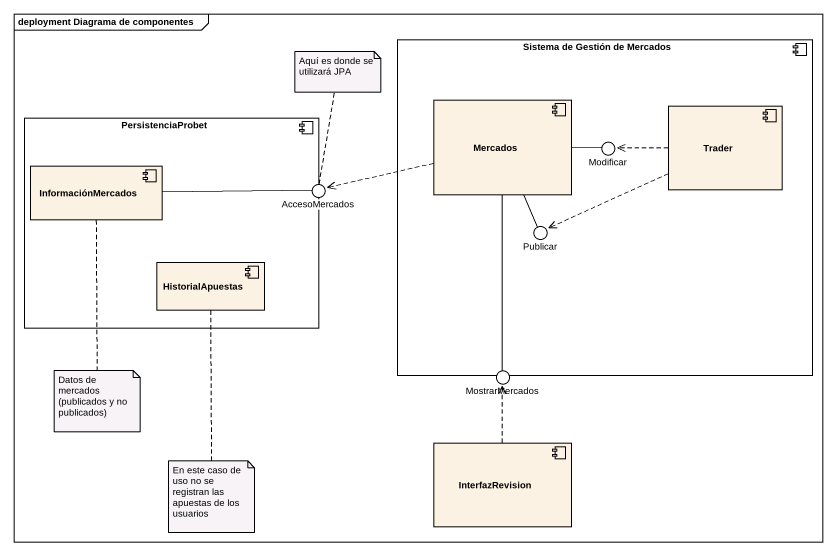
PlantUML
@startuml
mainframe deployment Diagrama de componentes
component "Sistema de Gestión de Mercados" as Sistema_de_Gestión_de {
  component Mercados
  component Trader
}
component PersistenciaProbet {
  component InformaciónMercados
  component HistorialApuestas
}
() Modificar
() AccesoMercados
() Publicar
() MostrarMercados
component InterfazRevision
Sistema_de_Gestión_de -up- Modificar
Sistema_de_Gestión_de -left- Publicar
Mercados -right- Modificar
Mercados .left.> AccesoMercados
Mercados -- Publicar
Mercados -- MostrarMercados
Trader .left.> Modificar
Trader .left.> Publicar
InformaciónMercados -right- AccesoMercados
InterfazRevision .up.> MostrarMercados
note top of AccesoMercados : Aquí es donde se utilizará JPA
note bottom of InformaciónMercados : Datos de mercados (publicados y no publicados)
note bottom of HistorialApuestas : En este caso de uso no se registran las apuestas de los usuarios
@enduml
